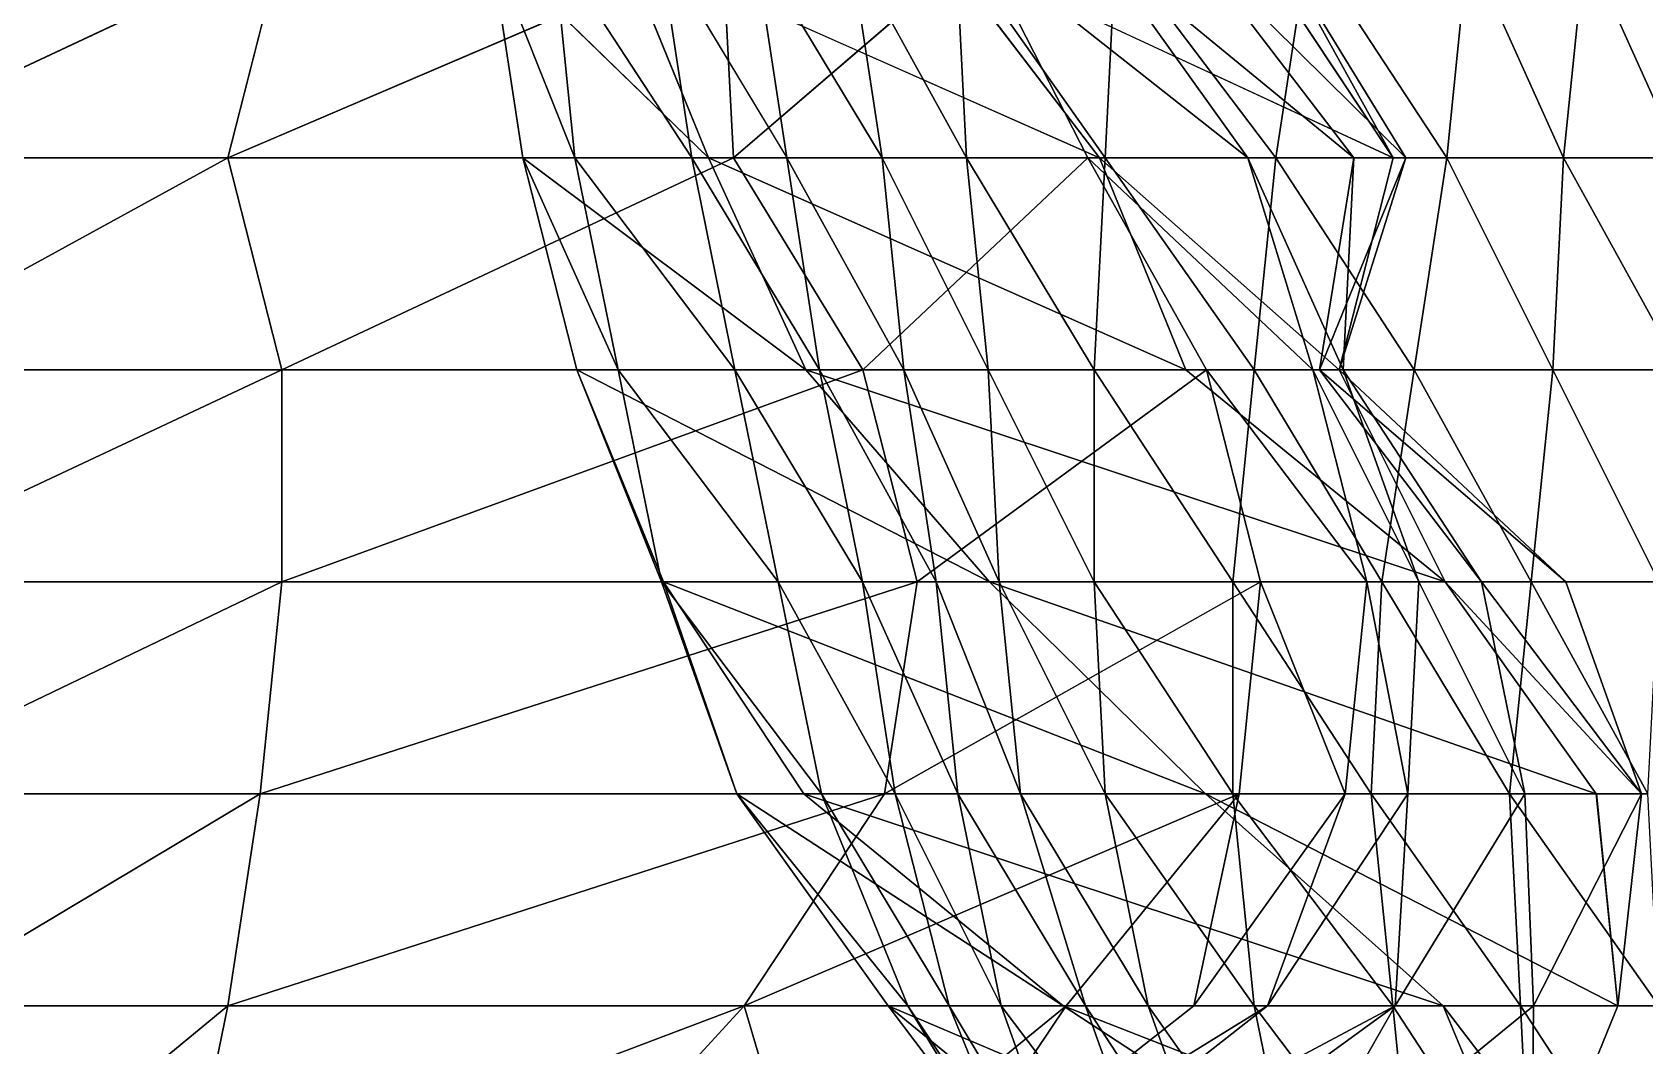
# Model space of a CAD drawing. Header units: metres. Extents: x -137 to 231, y -240 to 234.
# Drawn here: x -79.27 to -33.64, y 64.87 to 93.56 of the extents above; entities that cross this region are included whole.
import ezdxf

# ---------------------------------------------------------------- set-up
doc = ezdxf.new("R2010")
doc.units = ezdxf.units.M

msp = doc.modelspace()

# ---------------------------------------------------------------- linework, layer by layer
for points in [[(-84.989136, 90, -192.25137), (-73.73642, 90, -192.68282), (-72.20814, 96, -191.80046), (-72.20804, 96.0001, -191.80035)], [(-84.989136, 90, -192.25137), (-72.20814, 96, -191.80046), (-83.76651, 96, -191.54549), (-83.76641, 96.0001, -191.54538)], [(-73.73642, 90, -192.68282), (-59.427147, 90, -191.34955), (-59.732803, 96, -191.52603), (-59.732704, 96.0001, -191.52592)], [(-73.73642, 90, -192.68282), (-59.732803, 96, -191.52603), (-72.20814, 96, -191.80046), (-72.20804, 96.0001, -191.80035)], [(-60.12874, 90, -240.25204), (-65.38144, 90, -250.21289), (-66.298416, 96, -250.74231), (-66.29832, 96.0001, -250.7422)], [(-60.12874, 90, -240.25204), (-66.298416, 96, -250.74231), (-62.573982, 96, -241.6638), (-62.573883, 96.0001, -241.6637)], [(-66.298416, 96, -250.74231), (-63.90973, 90, -256.2914), (-64.521034, 96, -256.64435), (-64.520935, 96.0001, -256.64426)], [(-66.298416, 96, -250.74231), (-65.38144, 90, -250.21289), (-63.90973, 90, -256.2914), (-63.90963, 90.0001, -256.29132)], [(-64.521034, 96, -256.64435), (-60.604065, 90, -261.3111), (-61.521034, 96, -261.8405), (-61.520935, 96.0001, -261.84042)], [(-64.521034, 96, -256.64435), (-63.90973, 90, -256.2914), (-60.604065, 90, -261.3111), (-60.603966, 90.0001, -261.311)], [(-49.068558, 90, -226.93823), (-60.12874, 90, -240.25204), (-62.573982, 96, -241.6638), (-62.573883, 96.0001, -241.6637)], [(-49.068558, 90, -226.93823), (-62.573982, 96, -241.6638), (-53.65339, 96, -229.5853), (-53.65329, 96.0001, -229.58519)], [(-61.521034, 96, -261.8405), (-57.90973, 90, -266.68372), (-58.82669, 96, -267.21313), (-58.82659, 96.0001, -267.21304)], [(-61.521034, 96, -261.8405), (-60.604065, 90, -261.3111), (-57.90973, 90, -266.68372), (-57.90963, 90.0001, -266.68362)], [(-59.427147, 90, -191.34955), (-52.453613, 96, -194.25159), (-59.732803, 96, -191.52603), (-59.732704, 96.0001, -191.52592)], [(-59.427147, 90, -191.34955), (-49.397057, 90, -192.4869), (-52.453613, 96, -194.25159), (-52.453514, 96.0001, -194.25148)], [(-58.82669, 96, -267.21313), (-55.215378, 90, -272.05634), (-56.132347, 96, -272.58575), (-56.132248, 96.0001, -272.58566)], [(-58.82669, 96, -267.21313), (-57.90973, 90, -266.68372), (-55.215378, 90, -272.05634), (-55.21528, 90.0001, -272.05624)], [(-56.132347, 96, -272.58575), (-52.82669, 90, -277.6054), (-53.132347, 96, -277.78192), (-53.132248, 96.0001, -277.78183)], [(-56.132347, 96, -272.58575), (-55.215378, 90, -272.05634), (-52.82669, 90, -277.6054), (-52.82659, 90.0001, -277.60532)], [(-40.759277, 90, -215.21268), (-49.068558, 90, -226.93823), (-53.65339, 96, -229.5853), (-53.65329, 96.0001, -229.58519)], [(-40.759277, 90, -215.21268), (-53.65339, 96, -229.5853), (-44.732803, 96, -217.5068), (-44.732704, 96.0001, -217.5067)], [(-53.132347, 96, -277.78192), (-48.90973, 90, -282.27216), (-48.604065, 96, -282.0957), (-48.603966, 96.0001, -282.0956)], [(-53.132347, 96, -277.78192), (-52.82669, 90, -277.6054), (-48.90973, 90, -282.27216), (-48.90963, 90.0001, -282.27206)], [(-52.453613, 96, -194.25159), (-44.868782, 90, -196.80069), (-49.147964, 96, -199.27127), (-49.147865, 96.0001, -199.27116)], [(-52.453613, 96, -194.25159), (-49.397057, 90, -192.4869), (-44.868782, 90, -196.80069), (-44.868683, 90.0001, -196.80058)], [(-49.147964, 96, -199.27127), (-41.868782, 90, -201.99684), (-46.453613, 96, -204.64389), (-46.453514, 96.0001, -204.64378)], [(-49.147964, 96, -199.27127), (-44.868782, 90, -196.80069), (-41.868782, 90, -201.99684), (-41.868683, 90.0001, -201.99673)], [(-48.604065, 96, -282.0957), (-48.90973, 90, -282.27216), (-44.07579, 90, -286.4095), (-44.07569, 90.0001, -286.4094)], [(-48.604065, 96, -282.0957), (-44.07579, 90, -286.4095), (-43.15882, 96, -285.88007), (-43.158722, 96.0001, -285.87997)], [(-46.453613, 96, -204.64389), (-40.397057, 90, -208.07535), (-44.064934, 96, -210.193), (-44.064835, 96.0001, -210.19289)], [(-46.453613, 96, -204.64389), (-41.868782, 90, -201.99684), (-40.397057, 90, -208.07535), (-40.396957, 90.0001, -208.07524)], [(-44.064934, 96, -210.193), (-40.759277, 90, -215.21268), (-44.732803, 96, -217.5068), (-44.732704, 96.0001, -217.5067)], [(-43.15882, 96, -285.88007), (-44.07579, 90, -286.4095), (-39.24185, 90, -290.5468), (-39.241753, 90.0001, -290.54672)], [(-44.064934, 96, -210.193), (-40.397057, 90, -208.07535), (-40.759277, 90, -215.21268), (-40.75918, 90.0001, -215.21257)], [(-43.15882, 96, -285.88007), (-39.24185, 90, -290.5468), (-38.63054, 96, -290.19388), (-38.63044, 96.0001, -290.1938)], [(-38.63054, 96, -290.19388), (-39.24185, 90, -290.5468), (-35.936195, 90, -295.56653), (-35.936096, 90.0001, -295.56644)], [(-38.63054, 96, -290.19388), (-35.936195, 90, -295.56653), (-35.324883, 96, -295.21356), (-35.324783, 96.0001, -295.21347)], [(-35.324883, 96, -295.21356), (-35.936195, 90, -295.56653), (-32.63054, 90, -300.58618), (-32.63044, 90.0001, -300.5861)], [(-35.324883, 96, -295.21356), (-32.63054, 90, -300.58618), (-32.019226, 96, -300.23325), (-32.019127, 96.0001, -300.23315)], [(-84.68348, 84, -192.0749), (-73.73642, 90, -192.68282), (-84.989136, 90, -192.25137), (-84.98904, 90.0001, -192.25127)], [(-84.68348, 84, -192.0749), (-72.20814, 84, -191.80046), (-73.73642, 90, -192.68282), (-73.73632, 90.0001, -192.68271)], [(-72.20814, 84, -191.80046), (-59.427147, 90, -191.34955), (-73.73642, 90, -192.68282), (-73.73632, 90.0001, -192.68271)], [(-72.20814, 84, -191.80046), (-55.759277, 84, -189.23192), (-59.427147, 90, -191.34955), (-59.427048, 90.0001, -191.34944)], [(-57.377823, 84, -238.6638), (-63.853165, 84, -249.33054), (-65.38144, 90, -250.21289), (-65.38134, 90.0001, -250.21278)], [(-57.377823, 84, -238.6638), (-65.38144, 90, -250.21289), (-60.12874, 90, -240.25204), (-60.12864, 90.0001, -240.25194)], [(-65.38144, 90, -250.21289), (-62.687103, 84, -255.58553), (-63.90973, 90, -256.2914), (-63.90963, 90.0001, -256.29132)], [(-65.38144, 90, -250.21289), (-63.853165, 84, -249.33054), (-62.687103, 84, -255.58553), (-62.687004, 84.0001, -255.58542)], [(-63.90973, 90, -256.2914), (-59.38144, 84, -260.60522), (-60.604065, 90, -261.3111), (-60.603966, 90.0001, -261.311)], [(-63.90973, 90, -256.2914), (-62.687103, 84, -255.58553), (-59.38144, 84, -260.60522), (-59.38134, 84.0001, -260.60513)], [(-60.604065, 90, -261.3111), (-56.992752, 84, -266.1543), (-57.90973, 90, -266.68372), (-57.90963, 90.0001, -266.68362)], [(-60.604065, 90, -261.3111), (-59.38144, 84, -260.60522), (-56.992752, 84, -266.1543), (-56.992653, 84.0001, -266.1542)], [(-46.623306, 84, -225.52647), (-57.377823, 84, -238.6638), (-60.12874, 90, -240.25204), (-60.12864, 90.0001, -240.25194)], [(-46.623306, 84, -225.52647), (-60.12874, 90, -240.25204), (-49.068558, 90, -226.93823), (-49.06846, 90.0001, -226.93813)], [(-55.759277, 84, -189.23192), (-49.397057, 90, -192.4869), (-59.427147, 90, -191.34955), (-59.427048, 90.0001, -191.34944)], [(-57.90973, 90, -266.68372), (-54.604065, 84, -271.7034), (-55.215378, 90, -272.05634), (-55.21528, 90.0001, -272.05624)], [(-57.90973, 90, -266.68372), (-56.992752, 84, -266.1543), (-54.604065, 84, -271.7034), (-54.603966, 84.0001, -271.7033)], [(-55.759277, 84, -189.23192), (-46.03485, 84, -190.54572), (-49.397057, 90, -192.4869), (-49.396957, 90.0001, -192.48679)], [(-55.215378, 90, -272.05634), (-52.215378, 84, -277.2525), (-52.82669, 90, -277.6054), (-52.82659, 90.0001, -277.60532)], [(-55.215378, 90, -272.05634), (-54.604065, 84, -271.7034), (-52.215378, 84, -277.2525), (-52.21528, 84.0001, -277.2524)], [(-52.82669, 90, -277.6054), (-49.215378, 84, -282.44864), (-48.90973, 90, -282.27216), (-48.90963, 90.0001, -282.27206)], [(-52.82669, 90, -277.6054), (-52.215378, 84, -277.2525), (-49.215378, 84, -282.44864), (-49.21528, 84.0001, -282.44855)], [(-49.397057, 90, -192.4869), (-43.03485, 84, -195.74187), (-44.868782, 90, -196.80069), (-44.868683, 90.0001, -196.80058)], [(-49.397057, 90, -192.4869), (-46.03485, 84, -190.54572), (-43.03485, 84, -195.74187), (-43.03475, 84.0001, -195.74176)], [(-48.90973, 90, -282.27216), (-49.215378, 84, -282.44864), (-44.687103, 84, -286.76245), (-44.687004, 84.0001, -286.76236)], [(-42.28756, 84, -216.09503), (-46.623306, 84, -225.52647), (-49.068558, 90, -226.93823), (-49.06846, 90.0001, -226.93813)], [(-42.28756, 84, -216.09503), (-49.068558, 90, -226.93823), (-40.759277, 90, -215.21268), (-40.75918, 90.0001, -215.21257)], [(-48.90973, 90, -282.27216), (-44.687103, 84, -286.76245), (-44.07579, 90, -286.4095), (-44.07569, 90.0001, -286.4094)], [(-44.868782, 90, -196.80069), (-42.17444, 84, -202.17331), (-41.868782, 90, -201.99684), (-41.868683, 90.0001, -201.99673)], [(-44.868782, 90, -196.80069), (-43.03485, 84, -195.74187), (-42.17444, 84, -202.17331), (-42.17434, 84.0001, -202.1732)], [(-44.07579, 90, -286.4095), (-44.687103, 84, -286.76245), (-40.15882, 84, -291.07623), (-40.158722, 84.0001, -291.07614)], [(-44.07579, 90, -286.4095), (-40.15882, 84, -291.07623), (-39.24185, 90, -290.5468), (-39.241753, 90.0001, -290.54672)], [(-41.868782, 90, -201.99684), (-42.842308, 84, -209.4871), (-40.397057, 90, -208.07535), (-40.396957, 90.0001, -208.07524)], [(-41.868782, 90, -201.99684), (-42.17444, 84, -202.17331), (-42.842308, 84, -209.4871), (-42.84221, 84.0001, -209.487)], [(-40.397057, 90, -208.07535), (-42.842308, 84, -209.4871), (-42.28756, 84, -216.09503), (-42.28746, 84.0001, -216.09492)], [(-40.397057, 90, -208.07535), (-42.28756, 84, -216.09503), (-40.759277, 90, -215.21268), (-40.75918, 90.0001, -215.21257)], [(-39.24185, 90, -290.5468), (-40.15882, 84, -291.07623), (-36.24185, 84, -295.74298), (-36.241753, 84.0001, -295.7429)], [(-39.24185, 90, -290.5468), (-36.24185, 84, -295.74298), (-35.936195, 90, -295.56653), (-35.936096, 90.0001, -295.56644)], [(-35.936195, 90, -295.56653), (-36.24185, 84, -295.74298), (-32.63054, 84, -300.58618), (-32.63044, 84.0001, -300.5861)], [(-35.936195, 90, -295.56653), (-32.63054, 84, -300.58618), (-32.63054, 90, -300.58618), (-32.63044, 90.0001, -300.5861)], [(-84.989136, 78, -192.25137), (-72.20814, 78, -191.80046), (-72.20814, 84, -191.80046), (-72.20804, 84.0001, -191.80035)], [(-84.989136, 78, -192.25137), (-72.20814, 84, -191.80046), (-84.68348, 84, -192.0749), (-84.68338, 84.0001, -192.0748)], [(-72.20814, 78, -191.80046), (-54.231003, 78, -188.34956), (-55.759277, 84, -189.23192), (-55.75918, 84.0001, -189.23181)], [(-72.20814, 78, -191.80046), (-55.759277, 84, -189.23192), (-72.20814, 84, -191.80046), (-72.20804, 84.0001, -191.80035)], [(-52.18167, 78, -235.6638), (-61.407913, 78, -247.91878), (-63.853165, 84, -249.33054), (-63.853065, 84.0001, -249.33043)], [(-52.18167, 78, -235.6638), (-63.853165, 84, -249.33054), (-57.377823, 84, -238.6638), (-57.377724, 84.0001, -238.6637)], [(-63.853165, 84, -249.33054), (-61.464478, 78, -254.87964), (-62.687103, 84, -255.58553), (-62.687004, 84.0001, -255.58542)], [(-63.853165, 84, -249.33054), (-61.407913, 78, -247.91878), (-61.464478, 78, -254.87964), (-61.46438, 78.0001, -254.87953)], [(-62.687103, 84, -255.58553), (-58.15882, 78, -259.89932), (-59.38144, 84, -260.60522), (-59.38134, 84.0001, -260.60513)], [(-62.687103, 84, -255.58553), (-61.464478, 78, -254.87964), (-58.15882, 78, -259.89932), (-58.158722, 78.0001, -259.89923)], [(-59.38144, 84, -260.60522), (-55.770134, 78, -265.44843), (-56.992752, 84, -266.1543), (-56.992653, 84.0001, -266.1542)], [(-59.38144, 84, -260.60522), (-58.15882, 78, -259.89932), (-55.770134, 78, -265.44843), (-55.770035, 78.0001, -265.44833)], [(-39.287567, 78, -221.29118), (-52.18167, 78, -235.6638), (-57.377823, 84, -238.6638), (-57.377724, 84.0001, -238.6637)], [(-39.287567, 78, -221.29118), (-57.377823, 84, -238.6638), (-46.623306, 84, -225.52647), (-46.623207, 84.0001, -225.52637)], [(-56.992752, 84, -266.1543), (-53.687103, 78, -271.17398), (-54.604065, 84, -271.7034), (-54.603966, 84.0001, -271.7033)], [(-56.992752, 84, -266.1543), (-55.770134, 78, -265.44843), (-53.687103, 78, -271.17398), (-53.687004, 78.0001, -271.1739)], [(-54.231003, 78, -188.34956), (-46.03485, 84, -190.54572), (-55.759277, 84, -189.23192), (-55.75918, 84.0001, -189.23181)], [(-54.604065, 84, -271.7034), (-51.90973, 78, -277.07602), (-52.215378, 84, -277.2525), (-52.21528, 84.0001, -277.2524)], [(-54.604065, 84, -271.7034), (-53.687103, 78, -271.17398), (-51.90973, 78, -277.07602), (-51.90963, 78.0001, -277.07593)], [(-54.231003, 78, -188.34956), (-44.50656, 78, -189.66336), (-46.03485, 84, -190.54572), (-46.03475, 84.0001, -190.54561)], [(-52.215378, 84, -277.2525), (-49.215378, 78, -282.44864), (-49.215378, 84, -282.44864), (-49.21528, 84.0001, -282.44855)], [(-52.215378, 84, -277.2525), (-51.90973, 78, -277.07602), (-49.215378, 78, -282.44864), (-49.21528, 78.0001, -282.44855)], [(-49.215378, 84, -282.44864), (-45.298416, 78, -287.1154), (-44.687103, 84, -286.76245), (-44.687004, 84.0001, -286.76236)], [(-49.215378, 84, -282.44864), (-49.215378, 78, -282.44864), (-45.298416, 78, -287.1154), (-45.298317, 78.0001, -287.1153)], [(-39.287567, 78, -221.29118), (-46.623306, 84, -225.52647), (-42.28756, 84, -216.09503), (-42.28746, 84.0001, -216.09492)], [(-46.03485, 84, -190.54572), (-41.50656, 78, -194.85951), (-43.03485, 84, -195.74187), (-43.03475, 84.0001, -195.74176)], [(-46.03485, 84, -190.54572), (-44.50656, 78, -189.66336), (-41.50656, 78, -194.85951), (-41.506462, 78.0001, -194.8594)], [(-44.687103, 84, -286.76245), (-45.298416, 78, -287.1154), (-41.07579, 78, -291.60565), (-41.07569, 78.0001, -291.60556)], [(-44.687103, 84, -286.76245), (-41.07579, 78, -291.60565), (-40.15882, 84, -291.07623), (-40.158722, 84.0001, -291.07614)], [(-43.03485, 84, -195.74187), (-40.03485, 78, -200.93802), (-42.17444, 84, -202.17331), (-42.17434, 84.0001, -202.1732)], [(-43.03485, 84, -195.74187), (-41.50656, 78, -194.85951), (-40.03485, 78, -200.93802), (-40.03475, 78.0001, -200.93791)], [(-42.17444, 84, -202.17331), (-38.257477, 78, -206.84006), (-42.842308, 84, -209.4871), (-42.84221, 84.0001, -209.487)], [(-35.868782, 78, -212.38916), (-42.28756, 84, -216.09503), (-42.842308, 84, -209.4871), (-42.84221, 84.0001, -209.487)], [(-35.868782, 78, -212.38916), (-42.842308, 84, -209.4871), (-38.257477, 78, -206.84006), (-38.257378, 78.0001, -206.83995)], [(-39.287567, 78, -221.29118), (-42.28756, 84, -216.09503), (-35.868782, 78, -212.38916), (-35.868683, 78.0001, -212.38905)], [(-42.17444, 84, -202.17331), (-40.03485, 78, -200.93802), (-38.257477, 78, -206.84006), (-38.257378, 78.0001, -206.83995)], [(-40.15882, 84, -291.07623), (-41.07579, 78, -291.60565), (-36.853165, 78, -296.09592), (-36.853065, 78.0001, -296.09583)], [(-40.15882, 84, -291.07623), (-36.853165, 78, -296.09592), (-36.24185, 84, -295.74298), (-36.241753, 84.0001, -295.7429)], [(-36.24185, 84, -295.74298), (-36.853165, 78, -296.09592), (-33.24185, 78, -300.93915), (-33.241753, 78.0001, -300.93906)], [(-36.24185, 84, -295.74298), (-33.24185, 78, -300.93915), (-32.63054, 84, -300.58618), (-32.63044, 84.0001, -300.5861)], [(-84.68348, 72, -192.0749), (-72.20814, 78, -191.80046), (-84.989136, 78, -192.25137), (-84.98904, 78.0001, -192.25127)], [(-84.68348, 72, -192.0749), (-72.81946, 72, -192.15341), (-72.20814, 78, -191.80046), (-72.20804, 78.0001, -191.80035)], [(-72.81946, 72, -192.15341), (-55.147964, 72, -188.87897), (-54.231003, 78, -188.34956), (-54.230904, 78.0001, -188.34946)], [(-72.81946, 72, -192.15341), (-54.231003, 78, -188.34956), (-72.20814, 78, -191.80046), (-72.20804, 78.0001, -191.80035)], [(-61.407913, 78, -247.91878), (-59.324883, 72, -253.64435), (-61.464478, 78, -254.87964), (-61.46438, 78.0001, -254.87953)], [(-61.464478, 78, -254.87964), (-56.936195, 72, -259.19345), (-58.15882, 78, -259.89932), (-58.158722, 78.0001, -259.89923)], [(-61.464478, 78, -254.87964), (-59.324883, 72, -253.64435), (-56.936195, 72, -259.19345), (-56.936096, 72.0001, -259.19336)], [(-46.068558, 72, -232.1344), (-57.434387, 72, -245.62466), (-61.407913, 78, -247.91878), (-61.407814, 78.0001, -247.91867)], [(-46.068558, 72, -232.1344), (-61.407913, 78, -247.91878), (-52.18167, 78, -235.6638), (-52.181572, 78.0001, -235.6637)], [(-61.407913, 78, -247.91878), (-57.434387, 72, -245.62466), (-59.324883, 72, -253.64435), (-59.324783, 72.0001, -253.64424)], [(-58.15882, 78, -259.89932), (-54.853165, 72, -264.919), (-55.770134, 78, -265.44843), (-55.770035, 78.0001, -265.44833)], [(-58.15882, 78, -259.89932), (-56.936195, 72, -259.19345), (-54.853165, 72, -264.919), (-54.853065, 72.0001, -264.9189)], [(-55.770134, 78, -265.44843), (-53.07579, 72, -270.82104), (-53.687103, 78, -271.17398), (-53.687004, 78.0001, -271.1739)], [(-55.770134, 78, -265.44843), (-54.853165, 72, -264.919), (-53.07579, 72, -270.82104), (-53.07569, 72.0001, -270.82095)], [(-55.147964, 72, -188.87897), (-45.117874, 72, -190.0163), (-44.50656, 78, -189.66336), (-44.506462, 78.0001, -189.66325)], [(-55.147964, 72, -188.87897), (-44.50656, 78, -189.66336), (-54.231003, 78, -188.34956), (-54.230904, 78.0001, -188.34946)], [(-53.687103, 78, -271.17398), (-51.298416, 72, -276.72308), (-51.90973, 78, -277.07602), (-51.90963, 78.0001, -277.07593)], [(-53.687103, 78, -271.17398), (-53.07579, 72, -270.82104), (-51.298416, 72, -276.72308), (-51.298317, 72.0001, -276.723)], [(-35.008377, 72, -218.82059), (-46.068558, 72, -232.1344), (-52.18167, 78, -235.6638), (-52.181572, 78.0001, -235.6637)], [(-35.008377, 72, -218.82059), (-52.18167, 78, -235.6638), (-39.287567, 78, -221.29118), (-39.287468, 78.0001, -221.29108)], [(-51.90973, 78, -277.07602), (-48.90973, 72, -282.27216), (-49.215378, 78, -282.44864), (-49.21528, 78.0001, -282.44855)], [(-51.90973, 78, -277.07602), (-51.298416, 72, -276.72308), (-48.90973, 72, -282.27216), (-48.90963, 72.0001, -282.27206)], [(-49.215378, 78, -282.44864), (-45.298416, 72, -287.1154), (-45.298416, 78, -287.1154), (-45.298317, 78.0001, -287.1153)], [(-49.215378, 78, -282.44864), (-48.90973, 72, -282.27216), (-45.298416, 72, -287.1154), (-45.298317, 72.0001, -287.1153)], [(-45.298416, 78, -287.1154), (-41.38144, 72, -291.7821), (-41.07579, 78, -291.60565), (-41.07569, 78.0001, -291.60556)], [(-45.298416, 78, -287.1154), (-45.298416, 72, -287.1154), (-41.38144, 72, -291.7821), (-41.38134, 72.0001, -291.782)], [(-44.50656, 78, -189.66336), (-45.117874, 72, -190.0163), (-42.117874, 72, -195.21245), (-42.117775, 72.0001, -195.21234)], [(-44.50656, 78, -189.66336), (-42.117874, 72, -195.21245), (-41.50656, 78, -194.85951), (-41.506462, 78.0001, -194.8594)], [(-41.50656, 78, -194.85951), (-42.117874, 72, -195.21245), (-40.3405, 72, -201.11449), (-40.3404, 72.0001, -201.11438)], [(-41.50656, 78, -194.85951), (-40.3405, 72, -201.11449), (-40.03485, 78, -200.93802), (-40.03475, 78.0001, -200.93791)], [(-41.07579, 78, -291.60565), (-41.38144, 72, -291.7821), (-37.464478, 72, -296.44885), (-37.46438, 72.0001, -296.44876)], [(-41.07579, 78, -291.60565), (-37.464478, 72, -296.44885), (-36.853165, 78, -296.09592), (-36.853065, 78.0001, -296.09583)], [(-40.03485, 78, -200.93802), (-40.3405, 72, -201.11449), (-37.03485, 72, -206.13417), (-37.03475, 72.0001, -206.13406)], [(-40.03485, 78, -200.93802), (-37.03485, 72, -206.13417), (-38.257477, 78, -206.84006), (-38.257378, 78.0001, -206.83995)], [(-33.729187, 72, -211.15385), (-35.008377, 72, -218.82059), (-39.287567, 78, -221.29118), (-39.287468, 78.0001, -221.29108)], [(-33.729187, 72, -211.15385), (-39.287567, 78, -221.29118), (-35.868782, 78, -212.38916), (-35.868683, 78.0001, -212.38905)], [(-38.257477, 78, -206.84006), (-33.729187, 72, -211.15385), (-35.868782, 78, -212.38916), (-35.868683, 78.0001, -212.38905)], [(-38.257477, 78, -206.84006), (-37.03485, 72, -206.13417), (-33.729187, 72, -211.15385), (-33.729088, 72.0001, -211.15375)], [(-36.853165, 78, -296.09592), (-37.464478, 72, -296.44885), (-33.54751, 72, -301.1156), (-33.54741, 72.0001, -301.1155)], [(-36.853165, 78, -296.09592), (-33.54751, 72, -301.1156), (-33.24185, 78, -300.93915), (-33.241753, 78.0001, -300.93906)], [(-82.84955, 66, -191.01608), (-72.81946, 72, -192.15341), (-84.68348, 72, -192.0749), (-84.68338, 72.0001, -192.0748)], [(-82.84955, 66, -191.01608), (-73.73642, 66, -192.68282), (-72.81946, 72, -192.15341), (-72.81936, 72.0001, -192.1533)], [(-73.73642, 66, -192.68282), (-59.12149, 66, -191.1731), (-55.147964, 72, -188.87897), (-55.147865, 72.0001, -188.87886)], [(-73.73642, 66, -192.68282), (-55.147964, 72, -188.87897), (-72.81946, 72, -192.15341), (-72.81936, 72.0001, -192.1533)], [(-50.098648, 66, -241.38937), (-55.0457, 66, -251.17377), (-59.324883, 72, -253.64435), (-59.324783, 72.0001, -253.64424)], [(-50.098648, 66, -241.38937), (-59.324883, 72, -253.64435), (-57.434387, 72, -245.62466), (-57.434288, 72.0001, -245.62456)], [(-59.324883, 72, -253.64435), (-54.49095, 66, -257.78168), (-56.936195, 72, -259.19345), (-56.936096, 72.0001, -259.19336)], [(-59.324883, 72, -253.64435), (-55.0457, 66, -251.17377), (-54.49095, 66, -257.78168), (-54.490852, 66.0001, -257.7816)], [(-59.12149, 66, -191.1731), (-50.00837, 66, -192.83983), (-45.117874, 72, -190.0163), (-45.117775, 72.0001, -190.01619)], [(-59.12149, 66, -191.1731), (-45.117874, 72, -190.0163), (-55.147964, 72, -188.87897), (-55.147865, 72.0001, -188.87886)], [(-39.344116, 66, -228.25204), (-50.098648, 66, -241.38937), (-57.434387, 72, -245.62466), (-57.434288, 72.0001, -245.62456)], [(-39.344116, 66, -228.25204), (-57.434387, 72, -245.62466), (-46.068558, 72, -232.1344), (-46.06846, 72.0001, -232.1343)], [(-56.936195, 72, -259.19345), (-53.324883, 66, -264.03665), (-54.853165, 72, -264.919), (-54.853065, 72.0001, -264.9189)], [(-56.936195, 72, -259.19345), (-54.49095, 66, -257.78168), (-53.324883, 66, -264.03665), (-53.324783, 66.0001, -264.03656)], [(-54.853165, 72, -264.919), (-51.853165, 66, -270.11517), (-53.07579, 72, -270.82104), (-53.07569, 72.0001, -270.82095)], [(-54.853165, 72, -264.919), (-53.324883, 66, -264.03665), (-51.853165, 66, -270.11517), (-51.853065, 66.0001, -270.11508)], [(-53.07579, 72, -270.82104), (-49.464478, 66, -275.66425), (-51.298416, 72, -276.72308), (-51.298317, 72.0001, -276.723)], [(-53.07579, 72, -270.82104), (-51.853165, 66, -270.11517), (-49.464478, 66, -275.66425), (-49.46438, 66.0001, -275.66415)], [(-51.298416, 72, -276.72308), (-47.687103, 66, -281.56628), (-48.90973, 72, -282.27216), (-48.90963, 72.0001, -282.27206)], [(-51.298416, 72, -276.72308), (-49.464478, 66, -275.66425), (-47.687103, 66, -281.56628), (-47.687004, 66.0001, -281.5662)], [(-45.117874, 72, -190.0163), (-50.00837, 66, -192.83983), (-46.397057, 66, -197.68304), (-46.396957, 66.0001, -197.68294)], [(-48.90973, 72, -282.27216), (-44.687103, 66, -286.76245), (-45.298416, 72, -287.1154), (-45.298317, 72.0001, -287.1153)], [(-48.90973, 72, -282.27216), (-47.687103, 66, -281.56628), (-44.687103, 66, -286.76245), (-44.687004, 66.0001, -286.76236)], [(-45.117874, 72, -190.0163), (-46.397057, 66, -197.68304), (-42.117874, 72, -195.21245), (-42.117775, 72.0001, -195.21234)], [(-42.117874, 72, -195.21245), (-46.397057, 66, -197.68304), (-44.314026, 66, -203.4086), (-44.313927, 66.0001, -203.4085)], [(-34.397064, 66, -218.46765), (-39.344116, 66, -228.25204), (-46.068558, 72, -232.1344), (-46.06846, 72.0001, -232.1343)], [(-34.397064, 66, -218.46765), (-46.068558, 72, -232.1344), (-35.008377, 72, -218.82059), (-35.008278, 72.0001, -218.82048)], [(-45.298416, 72, -287.1154), (-40.770134, 66, -291.4292), (-41.38144, 72, -291.7821), (-41.38134, 72.0001, -291.782)], [(-45.298416, 72, -287.1154), (-44.687103, 66, -286.76245), (-40.770134, 66, -291.4292), (-40.770035, 66.0001, -291.4291)], [(-42.117874, 72, -195.21245), (-44.314026, 66, -203.4086), (-40.3405, 72, -201.11449), (-40.3404, 72.0001, -201.11438)], [(-40.3405, 72, -201.11449), (-44.314026, 66, -203.4086), (-40.702713, 66, -208.25182), (-40.702614, 66.0001, -208.25171)], [(-41.38144, 72, -291.7821), (-37.15882, 66, -296.2724), (-37.464478, 72, -296.44885), (-37.46438, 72.0001, -296.44876)], [(-41.38144, 72, -291.7821), (-40.770134, 66, -291.4292), (-37.15882, 66, -296.2724), (-37.158722, 66.0001, -296.2723)], [(-40.3405, 72, -201.11449), (-40.702713, 66, -208.25182), (-37.03485, 72, -206.13417), (-37.03475, 72.0001, -206.13406)], [(-37.03485, 72, -206.13417), (-40.702713, 66, -208.25182), (-36.78575, 66, -212.91856), (-36.785652, 66.0001, -212.91846)], [(-37.464478, 72, -296.44885), (-33.24185, 66, -300.93915), (-33.54751, 72, -301.1156), (-33.54741, 72.0001, -301.1155)], [(-37.464478, 72, -296.44885), (-37.15882, 66, -296.2724), (-33.24185, 66, -300.93915), (-33.241753, 66.0001, -300.93906)], [(-37.03485, 72, -206.13417), (-36.78575, 66, -212.91856), (-33.729187, 72, -211.15385), (-33.729088, 72.0001, -211.15375)], [(-33.729187, 72, -211.15385), (-36.78575, 66, -212.91856), (-34.397064, 66, -218.46765), (-34.396965, 66.0001, -218.46754)], [(-33.729187, 72, -211.15385), (-34.397064, 66, -218.46765), (-35.008377, 72, -218.82059), (-35.008278, 72.0001, -218.82048)], [(-81.01561, 60, -189.95726), (-73.73642, 66, -192.68282), (-82.84955, 66, -191.01608), (-82.84945, 66.0001, -191.01598)], [(-81.01561, 60, -189.95726), (-74.959045, 60, -193.3887), (-73.73642, 66, -192.68282), (-73.73632, 66.0001, -192.68271)], [(-74.959045, 60, -193.3887), (-64.6233, 60, -194.34955), (-59.12149, 66, -191.1731), (-59.12139, 66.0001, -191.17299)], [(-74.959045, 60, -193.3887), (-59.12149, 66, -191.1731), (-73.73642, 66, -192.68282), (-73.73632, 66.0001, -192.68271)], [(-59.12149, 66, -191.1731), (-64.6233, 60, -194.34955), (-57.344116, 60, -197.07512), (-57.344017, 60.0001, -197.07501)], [(-59.12149, 66, -191.1731), (-57.344116, 60, -197.07512), (-50.00837, 66, -192.83983), (-50.00827, 66.0001, -192.83972)], [(-50.00837, 66, -192.83983), (-57.344116, 60, -197.07512), (-54.038467, 60, -202.0948), (-54.03837, 60.0001, -202.0947)], [(-40.928955, 60, -236.09525), (-47.70996, 60, -246.93848), (-55.0457, 66, -251.17377), (-55.0456, 66.0001, -251.17366)], [(-40.928955, 60, -236.09525), (-55.0457, 66, -251.17377), (-50.098648, 66, -241.38937), (-50.09855, 66.0001, -241.38927)], [(-50.517426, 60, -255.48756), (-54.49095, 66, -257.78168), (-55.0457, 66, -251.17377), (-55.0456, 66.0001, -251.17366)], [(-50.517426, 60, -255.48756), (-55.0457, 66, -251.17377), (-47.70996, 60, -246.93848), (-47.70986, 60.0001, -246.93837)], [(-54.49095, 66, -257.78168), (-50.87964, 60, -262.62488), (-53.324883, 66, -264.03665), (-53.324783, 66.0001, -264.03656)], [(-54.49095, 66, -257.78168), (-50.517426, 60, -255.48756), (-50.87964, 60, -262.62488), (-50.87954, 60.0001, -262.6248)], [(-50.00837, 66, -192.83983), (-54.038467, 60, -202.0948), (-46.397057, 66, -197.68304), (-46.396957, 66.0001, -197.68294)], [(-54.038467, 60, -202.0948), (-51.95543, 60, -207.82037), (-44.314026, 66, -203.4086), (-44.313927, 66.0001, -203.4085)], [(-54.038467, 60, -202.0948), (-44.314026, 66, -203.4086), (-46.397057, 66, -197.68304), (-46.396957, 66.0001, -197.68294)], [(-53.324883, 66, -264.03665), (-49.71357, 60, -268.87988), (-51.853165, 66, -270.11517), (-51.853065, 66.0001, -270.11508)], [(-53.324883, 66, -264.03665), (-50.87964, 60, -262.62488), (-49.71357, 60, -268.87988), (-49.71347, 60.0001, -268.8798)], [(-51.95543, 60, -207.82037), (-48.95543, 60, -213.01651), (-40.702713, 66, -208.25182), (-40.702614, 66.0001, -208.25171)], [(-51.95543, 60, -207.82037), (-40.702713, 66, -208.25182), (-44.314026, 66, -203.4086), (-44.313927, 66.0001, -203.4085)], [(-51.853165, 66, -270.11517), (-47.324883, 60, -274.42896), (-49.464478, 66, -275.66425), (-49.46438, 66.0001, -275.66415)], [(-51.853165, 66, -270.11517), (-49.71357, 60, -268.87988), (-47.324883, 60, -274.42896), (-47.324783, 60.0001, -274.42886)], [(-34.759277, 60, -225.60498), (-40.928955, 60, -236.09525), (-50.098648, 66, -241.38937), (-50.09855, 66.0001, -241.38927)], [(-34.759277, 60, -225.60498), (-50.098648, 66, -241.38937), (-39.344116, 66, -228.25204), (-39.344017, 66.0001, -228.25194)], [(-49.464478, 66, -275.66425), (-45.54751, 60, -280.331), (-47.687103, 66, -281.56628), (-47.687004, 66.0001, -281.5662)], [(-49.464478, 66, -275.66425), (-47.324883, 60, -274.42896), (-45.54751, 60, -280.331), (-45.54741, 60.0001, -280.3309)], [(-40.702713, 66, -208.25182), (-48.95543, 60, -213.01651), (-44.12149, 60, -217.15385), (-44.12139, 60.0001, -217.15375)], [(-47.687103, 66, -281.56628), (-43.464478, 60, -286.05655), (-44.687103, 66, -286.76245), (-44.687004, 66.0001, -286.76236)], [(-47.687103, 66, -281.56628), (-45.54751, 60, -280.331), (-43.464478, 60, -286.05655), (-43.46438, 60.0001, -286.05646)], [(-44.687103, 66, -286.76245), (-40.15882, 60, -291.07623), (-40.770134, 66, -291.4292), (-40.770035, 66.0001, -291.4291)], [(-44.687103, 66, -286.76245), (-43.464478, 60, -286.05655), (-40.15882, 60, -291.07623), (-40.158722, 60.0001, -291.07614)], [(-40.702713, 66, -208.25182), (-44.12149, 60, -217.15385), (-36.78575, 66, -212.91856), (-36.785652, 66.0001, -212.91846)], [(-36.78575, 66, -212.91856), (-44.12149, 60, -217.15385), (-36.842316, 60, -219.87943), (-36.842216, 60.0001, -219.87932)], [(-40.770134, 66, -291.4292), (-36.853165, 60, -296.09592), (-37.15882, 66, -296.2724), (-37.158722, 66.0001, -296.2723)], [(-40.770134, 66, -291.4292), (-40.15882, 60, -291.07623), (-36.853165, 60, -296.09592), (-36.853065, 60.0001, -296.09583)], [(-36.842316, 60, -219.87943), (-34.759277, 60, -225.60498), (-39.344116, 66, -228.25204), (-39.344017, 66.0001, -228.25194)], [(-36.842316, 60, -219.87943), (-39.344116, 66, -228.25204), (-34.397064, 66, -218.46765), (-34.396965, 66.0001, -218.46754)], [(-37.15882, 66, -296.2724), (-33.24185, 60, -300.93915), (-33.24185, 66, -300.93915), (-33.241753, 66.0001, -300.93906)], [(-37.15882, 66, -296.2724), (-36.853165, 60, -296.09592), (-33.24185, 60, -300.93915), (-33.241753, 60.0001, -300.93906)], [(-36.78575, 66, -212.91856), (-36.842316, 60, -219.87943), (-34.397064, 66, -218.46765), (-34.396965, 66.0001, -218.46754)]]:
    msp.add_3dface(points)

doc.saveas('drawing.dxf')
